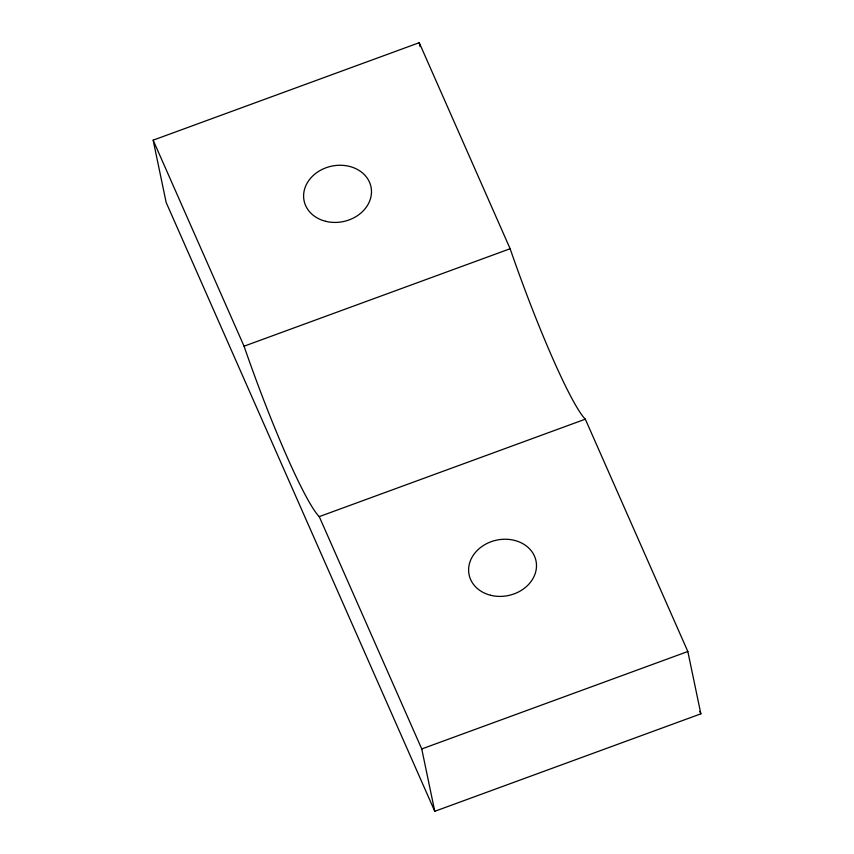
<?xml version="1.0" encoding="UTF-8"?>
<svg xmlns="http://www.w3.org/2000/svg" width="854" height="854" viewBox="0 0 854 854"><rect width="100%" height="100%" fill="white"/><g stroke="black" fill="none" stroke-linecap="round" stroke-linejoin="round"><path stroke-width="1.28" d="M153.144 140.163L419.229 42.7L510.137 248.738A159.442 15.479 69.9 0 0 585.321 419.175L687.833 651.506L700.856 713.837L434.771 811.3L166.167 202.494L153.144 140.163L244.052 346.201A159.442 15.479 69.9 0 0 319.247 516.627L421.748 748.958L434.771 811.3M244.052 346.201L510.137 248.738M319.247 516.627L585.321 419.175M421.748 748.958L687.833 651.506M699.778 711.403L700.856 713.837M419.229 42.7L420.04 46.596M490.58 595.259A34.171 28.321 -11.8 0 0 536.045 561.078A34.171 28.321 -11.8 0 0 481.037 547.136A34.171 28.321 -11.8 0 0 490.58 595.259M325.577 221.282A34.171 28.321 -11.8 0 0 371.042 187.09A34.171 28.321 -11.8 0 0 316.033 173.159A34.171 28.321 -11.8 0 0 325.577 221.282"/></g></svg>
